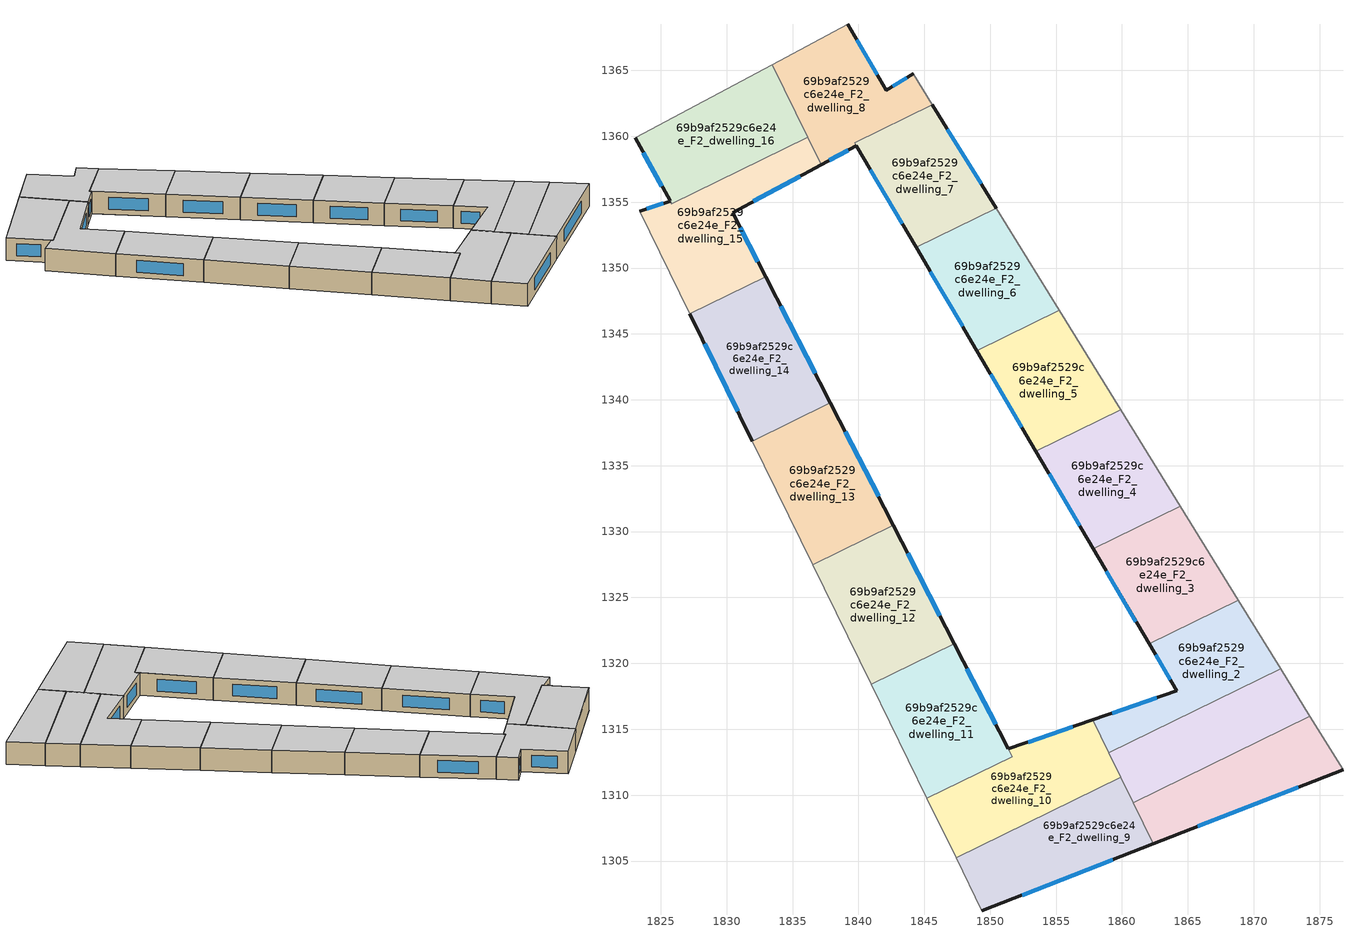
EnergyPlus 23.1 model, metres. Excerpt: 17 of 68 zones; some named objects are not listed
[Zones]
69b9af2529c6e24e_F2_dwelling_0
 floor to 69b9af2529c6e24e_F1_dwelling_0 (EU_floor_Construction): 1874.27,1315.99 1876.77,1311.93 1862.37,1306.3 1860.84,1309.42 z6
 wall outside (EU_wall_Construction): 1862.37,1306.3 1876.77,1311.93 z6:9
 wall adiabatic (EU_wall_Construction): 1876.77,1311.93 1874.27,1315.99 z6:9
 wall to 69b9af2529c6e24e_F2_dwelling_1 (EU_wall_Construction): 1874.27,1315.99 1860.84,1309.42 z6:9
 wall to 69b9af2529c6e24e_F2_dwelling_9 (EU_wall_Construction): 1860.84,1309.42 1862.37,1306.3 z6:9
 window (EU_Window_Construction): 1865.75,1307.63 1873.39,1310.61 z6.7:8.3
 ceiling to 69b9af2529c6e24e_F3_dwelling_0 (EU_floor_Construction): 1876.77,1311.93 1874.27,1315.99 1860.84,1309.42 1862.37,1306.3 z9
69b9af2529c6e24e_F2_dwelling_1
 floor to 69b9af2529c6e24e_F1_dwelling_1 (EU_floor_Construction): 1872.04,1319.6 1874.27,1315.99 1860.84,1309.42 1858.99,1313.21 z6
 wall adiabatic (EU_wall_Construction): 1874.27,1315.99 1872.04,1319.6 z6:9
 wall to 69b9af2529c6e24e_F2_dwelling_2 (EU_wall_Construction): 1872.04,1319.6 1858.99,1313.21 z6:9
 wall to 69b9af2529c6e24e_F2_dwelling_10 (EU_wall_Construction): 1858.99,1313.21 1859.9,1311.34 z6:9
 wall to 69b9af2529c6e24e_F2_dwelling_9 (EU_wall_Construction): 1859.9,1311.34 1860.84,1309.42 z6:9
 ceiling to 69b9af2529c6e24e_F3_dwelling_1 (EU_floor_Construction): 1874.27,1315.99 1872.04,1319.6 1858.99,1313.21 1860.84,1309.42 z9
69b9af2529c6e24e_F2_dwelling_10
 floor to 69b9af2529c6e24e_F1_dwelling_10 (EU_floor_Construction): 1857.77,1315.71 1859.9,1311.34 1847.42,1305.24 1845.2,1309.77 1851.67,1312.93 1851.38,1313.5 z6
 wall outside (EU_wall_Construction): 1857.77,1315.71 1851.38,1313.5 z6:9
 wall adiabatic (EU_wall_Construction): 1845.2,1309.77 1847.42,1305.24 z6:9
 wall to 69b9af2529c6e24e_F2_dwelling_11 (EU_wall_Construction): 1851.38,1313.5 1851.67,1312.93 1845.2,1309.77 z6:9
 wall to 69b9af2529c6e24e_F2_dwelling_9 (EU_wall_Construction): 1847.42,1305.24 1859.9,1311.34 z6:9
 wall to 69b9af2529c6e24e_F2_dwelling_2 (EU_wall_Construction): 1858.99,1313.21 1857.77,1315.71 z6:9
 window (EU_Window_Construction): 1856.27,1315.19 1852.88,1314.02 z6.7:8.3
 ceiling to 69b9af2529c6e24e_F3_dwelling_10 (EU_floor_Construction): 1859.9,1311.34 1857.77,1315.71 1851.38,1313.5 1851.67,1312.93 1845.2,1309.77 1847.42,1305.24 z9
69b9af2529c6e24e_F2_dwelling_11
 floor to 69b9af2529c6e24e_F1_dwelling_11 (EU_floor_Construction): 1847.28,1321.48 1851.67,1312.93 1845.2,1309.77 1840.98,1318.4 z6
 wall outside (EU_wall_Construction): 1851.38,1313.51 1847.28,1321.48 z6:9
 wall adiabatic (EU_wall_Construction): 1840.98,1318.4 1845.2,1309.77 z6:9
 wall to 69b9af2529c6e24e_F2_dwelling_12 (EU_wall_Construction): 1847.28,1321.48 1840.98,1318.4 z6:9
 window (EU_Window_Construction): 1850.41,1315.38 1848.24,1319.61 z6.7:8.3
 ceiling to 69b9af2529c6e24e_F3_dwelling_11 (EU_floor_Construction): 1851.67,1312.93 1847.28,1321.48 1840.98,1318.4 1845.2,1309.77 z9
69b9af2529c6e24e_F2_dwelling_12
 floor to 69b9af2529c6e24e_F1_dwelling_12 (EU_floor_Construction): 1842.65,1330.49 1847.28,1321.48 1840.98,1318.4 1836.53,1327.49 z6
 wall outside (EU_wall_Construction): 1847.28,1321.48 1842.65,1330.49 z6:9
 wall adiabatic (EU_wall_Construction): 1836.53,1327.49 1840.98,1318.4 z6:9
 wall to 69b9af2529c6e24e_F2_dwelling_13 (EU_wall_Construction): 1842.65,1330.49 1836.53,1327.49 z6:9
 window (EU_Window_Construction): 1846.19,1323.59 1843.73,1328.37 z6.7:8.3
 ceiling to 69b9af2529c6e24e_F3_dwelling_12 (EU_floor_Construction): 1847.28,1321.48 1842.65,1330.49 1836.53,1327.49 1840.98,1318.4 z9
69b9af2529c6e24e_F2_dwelling_13
 floor to 69b9af2529c6e24e_F1_dwelling_13 (EU_floor_Construction): 1837.88,1339.77 1842.65,1330.49 1836.53,1327.49 1831.95,1336.87 z6
 wall outside (EU_wall_Construction): 1842.65,1330.49 1837.88,1339.77 z6:9
 wall adiabatic (EU_wall_Construction): 1831.95,1336.87 1836.53,1327.49 z6:9
 wall to 69b9af2529c6e24e_F2_dwelling_14 (EU_wall_Construction): 1837.88,1339.77 1831.95,1336.87 z6:9
 window (EU_Window_Construction): 1841.53,1332.67 1839,1337.59 z6.7:8.3
 ceiling to 69b9af2529c6e24e_F3_dwelling_13 (EU_floor_Construction): 1842.65,1330.49 1837.88,1339.77 1831.95,1336.87 1836.53,1327.49 z9
69b9af2529c6e24e_F2_dwelling_14
 floor to 69b9af2529c6e24e_F1_dwelling_14 (EU_floor_Construction): 1832.95,1349.35 1837.88,1339.77 1831.95,1336.87 1827.21,1346.54 z6
 wall outside (EU_wall_Construction): 1837.88,1339.77 1832.95,1349.35 / 1827.21,1346.54 1831.95,1336.87 z6:9
 wall to 69b9af2529c6e24e_F2_dwelling_15 (EU_wall_Construction): 1832.95,1349.35 1827.21,1346.54 z6:9
 window (EU_Window_Construction): 1836.72,1342.02 1834.11,1347.1 / 1828.32,1344.27 1830.83,1339.14 z6.7:8.3
 ceiling to 69b9af2529c6e24e_F3_dwelling_14 (EU_floor_Construction): 1837.88,1339.77 1832.95,1349.35 1827.21,1346.54 1831.95,1336.87 z9
69b9af2529c6e24e_F2_dwelling_15
 floor to 69b9af2529c6e24e_F1_dwelling_15 (EU_floor_Construction): 1836.14,1359.92 1837.16,1357.84 1830.46,1354.2 1832.95,1349.35 1827.21,1346.54 1823.41,1354.31 1825.72,1355.08 1825.83,1354.87 z6
 wall outside (EU_wall_Construction): 1825.72,1355.08 1823.41,1354.31 / 1832.95,1349.35 1830.46,1354.2 1837.16,1357.84 z6:9
 wall adiabatic (EU_wall_Construction): 1823.41,1354.31 1827.21,1346.54 z6:9
 wall to 69b9af2529c6e24e_F2_dwelling_16 (EU_wall_Construction): 1836.14,1359.92 1825.83,1354.87 1825.72,1355.08 z6:9
 wall to 69b9af2529c6e24e_F2_dwelling_8 (EU_wall_Construction): 1837.16,1357.84 1836.14,1359.92 z6:9
 window (EU_Window_Construction): 1825.18,1354.9 1823.95,1354.49 / 1832.03,1355.05 1835.59,1356.98 / 1832.37,1350.49 1831.04,1353.06 z6.7:8.3
 ceiling to 69b9af2529c6e24e_F3_dwelling_15 (EU_floor_Construction): 1832.95,1349.35 1830.46,1354.2 1837.16,1357.84 1836.14,1359.92 1825.83,1354.87 1825.72,1355.08 1823.41,1354.31 1827.21,1346.54 z9
69b9af2529c6e24e_F2_dwelling_16
 floor to 69b9af2529c6e24e_F1_dwelling_16 (EU_floor_Construction): 1833.45,1365.43 1836.14,1359.92 1825.83,1354.87 1823.05,1359.89 z6
 wall outside (EU_wall_Construction): 1823.05,1359.89 1825.71,1355.09 z6:9
 wall adiabatic (EU_wall_Construction): 1833.45,1365.43 1823.05,1359.89 z6:9
 wall to 69b9af2529c6e24e_F2_dwelling_8 (EU_wall_Construction): 1836.14,1359.92 1833.45,1365.43 z6:9
 window (EU_Window_Construction): 1823.67,1358.76 1825.09,1356.22 z6.7:8.3
 ceiling to 69b9af2529c6e24e_F3_dwelling_16 (EU_floor_Construction): 1836.14,1359.92 1833.45,1365.43 1823.05,1359.89 1825.83,1354.87 z9
69b9af2529c6e24e_F2_dwelling_2
 floor to 69b9af2529c6e24e_F1_dwelling_2 (EU_floor_Construction): 1868.83,1324.79 1872.04,1319.6 1858.99,1313.21 1857.77,1315.71 1864.15,1317.91 1862.06,1321.48 z6
 wall outside (EU_wall_Construction): 1862.06,1321.48 1864.15,1317.91 1857.77,1315.71 z6:9
 wall adiabatic (EU_wall_Construction): 1872.04,1319.6 1868.83,1324.79 z6:9
 wall to 69b9af2529c6e24e_F2_dwelling_3 (EU_wall_Construction): 1868.83,1324.79 1862.06,1321.48 z6:9
 window (EU_Window_Construction): 1862.65,1317.4 1859.27,1316.23 / 1862.55,1320.64 1863.66,1318.75 z6.7:8.3
 ceiling to 69b9af2529c6e24e_F3_dwelling_2 (EU_floor_Construction): 1872.04,1319.6 1868.83,1324.79 1862.06,1321.48 1864.15,1317.91 1857.77,1315.71 1858.99,1313.21 z9
69b9af2529c6e24e_F2_dwelling_3
 floor to 69b9af2529c6e24e_F1_dwelling_3 (EU_floor_Construction): 1864.42,1331.93 1868.83,1324.79 1862.06,1321.48 1857.81,1328.7 z6
 wall outside (EU_wall_Construction): 1857.82,1328.7 1862.06,1321.48 z6:9
 wall adiabatic (EU_wall_Construction): 1868.83,1324.79 1864.42,1331.93 z6:9
 wall to 69b9af2529c6e24e_F2_dwelling_4 (EU_wall_Construction): 1864.42,1331.93 1857.81,1328.7 z6:9
 window (EU_Window_Construction): 1858.81,1327.01 1861.06,1323.17 z6.7:8.3
 ceiling to 69b9af2529c6e24e_F3_dwelling_3 (EU_floor_Construction): 1868.83,1324.79 1864.42,1331.93 1857.81,1328.7 1862.06,1321.48 z9
69b9af2529c6e24e_F2_dwelling_4
 floor to 69b9af2529c6e24e_F1_dwelling_4 (EU_floor_Construction): 1859.89,1339.26 1864.42,1331.93 1857.81,1328.7 1853.46,1336.11 z6
 wall outside (EU_wall_Construction): 1853.46,1336.11 1857.82,1328.7 z6:9
 wall adiabatic (EU_wall_Construction): 1864.42,1331.93 1859.89,1339.26 z6:9
 wall to 69b9af2529c6e24e_F2_dwelling_5 (EU_wall_Construction): 1859.89,1339.26 1853.46,1336.11 z6:9
 window (EU_Window_Construction): 1854.48,1334.37 1856.79,1330.44 z6.7:8.3
 ceiling to 69b9af2529c6e24e_F3_dwelling_4 (EU_floor_Construction): 1864.42,1331.93 1859.89,1339.26 1853.46,1336.11 1857.81,1328.7 z9
69b9af2529c6e24e_F2_dwelling_5
 floor to 69b9af2529c6e24e_F1_dwelling_5 (EU_floor_Construction): 1855.24,1346.79 1859.89,1339.26 1853.46,1336.11 1848.99,1343.73 z6
 wall outside (EU_wall_Construction): 1848.99,1343.73 1853.46,1336.11 z6:9
 wall adiabatic (EU_wall_Construction): 1859.89,1339.26 1855.24,1346.79 z6:9
 wall to 69b9af2529c6e24e_F2_dwelling_6 (EU_wall_Construction): 1855.24,1346.79 1848.99,1343.73 z6:9
 window (EU_Window_Construction): 1850.04,1341.94 1852.41,1337.9 z6.7:8.3
 ceiling to 69b9af2529c6e24e_F3_dwelling_5 (EU_floor_Construction): 1859.89,1339.26 1855.24,1346.79 1848.99,1343.73 1853.46,1336.11 z9
69b9af2529c6e24e_F2_dwelling_6
 floor to 69b9af2529c6e24e_F1_dwelling_6 (EU_floor_Construction): 1850.46,1354.54 1855.24,1346.79 1848.99,1343.73 1844.39,1351.56 z6
 wall outside (EU_wall_Construction): 1844.39,1351.56 1848.99,1343.73 z6:9
 wall adiabatic (EU_wall_Construction): 1855.24,1346.79 1850.46,1354.54 z6:9
 wall to 69b9af2529c6e24e_F2_dwelling_7 (EU_wall_Construction): 1850.46,1354.54 1844.39,1351.56 z6:9
 window (EU_Window_Construction): 1845.47,1349.72 1847.91,1345.57 z6.7:8.3
 ceiling to 69b9af2529c6e24e_F3_dwelling_6 (EU_floor_Construction): 1855.24,1346.79 1850.46,1354.54 1844.39,1351.56 1848.99,1343.73 z9
69b9af2529c6e24e_F2_dwelling_7
 floor to 69b9af2529c6e24e_F1_dwelling_7 (EU_floor_Construction): 1845.61,1362.39 1850.46,1354.54 1844.39,1351.56 1839.72,1359.51 z6
 wall outside (EU_wall_Construction): 1839.85,1359.29 1844.39,1351.56 / 1850.46,1354.54 1845.61,1362.39 z6:9
 wall to 69b9af2529c6e24e_F2_dwelling_8 (EU_wall_Construction): 1845.61,1362.39 1839.72,1359.51 1839.84,1359.29 z6:9
 window (EU_Window_Construction): 1840.91,1357.47 1843.32,1353.38 / 1849.32,1356.38 1846.75,1360.55 z6.7:8.3
 ceiling to 69b9af2529c6e24e_F3_dwelling_7 (EU_floor_Construction): 1850.46,1354.54 1845.61,1362.39 1839.72,1359.51 1844.39,1351.56 z9
69b9af2529c6e24e_F2_dwelling_8
 floor to 69b9af2529c6e24e_F1_dwelling_8 (EU_floor_Construction): 1844.17,1364.72 1845.61,1362.39 1839.72,1359.51 1839.84,1359.29 1837.16,1357.84 1833.45,1365.43 1839.2,1368.49 1842.11,1363.48 z6
 wall outside (EU_wall_Construction): 1844.17,1364.72 1842.11,1363.48 1839.2,1368.49 / 1837.16,1357.84 1839.84,1359.29 z6:9
 wall adiabatic (EU_wall_Construction): 1839.2,1368.49 1833.45,1365.43 / 1845.61,1362.39 1844.17,1364.72 z6:9
 window (EU_Window_Construction): 1841.43,1364.66 1839.88,1367.32 / 1843.69,1364.43 1842.6,1363.77 / 1837.79,1358.18 1839.21,1358.95 z6.7:8.3
 ceiling to 69b9af2529c6e24e_F3_dwelling_8 (EU_floor_Construction): 1845.61,1362.39 1844.17,1364.72 1842.11,1363.48 1839.2,1368.49 1833.45,1365.43 1837.16,1357.84 1839.84,1359.29 1839.72,1359.51 z9
69b9af2529c6e24e_F2_dwelling_9
 floor to 69b9af2529c6e24e_F1_dwelling_9 (EU_floor_Construction): 1859.9,1311.34 1858.99,1313.21 1862.37,1306.3 1849.38,1301.23 1847.42,1305.24 z6
 wall outside (EU_wall_Construction): 1849.38,1301.23 1862.37,1306.3 z6:9
 wall adiabatic (EU_wall_Construction): 1847.42,1305.24 1849.38,1301.23 / 1858.99,1313.21 1859.9,1311.34 1858.99,1313.21 z6:9
 window (EU_Window_Construction): 1852.43,1302.42 1859.32,1305.11 z6.7:8.3
 ceiling to 69b9af2529c6e24e_F3_dwelling_9 (EU_floor_Construction): 1862.37,1306.3 1858.99,1313.21 1859.9,1311.34 1847.42,1305.24 1849.38,1301.23 z9
[Building]
EU S2 Campaign: North Axis=0; Terrain=City; Solar Distribution=FullExterior
[Site:Location]
Budapest.Ferenc.Liszt.Intl.AP: Latitude=47.437; Longitude=19.256; Time Zone=1; Elevation=185
[SizingPeriod:WeatherFileDays]
AnnualSizingPeriod: Begin Month=1; Begin Day of Month=1; End Month=12; End Day of Month=31; Day of Week for Start Day=Monday; Use Weather File Daylight Saving Period=No; Use Weather File Rain and Snow Indicators=No
[MATERIAL]
EU_InternalMass_Material: Roughness=MediumRough; Thickness=0.1; Conductivity=1; Density=1800; Specific Heat=900; Thermal Absorptance=0.9; Solar Absorptance=0.7; Visible Absorptance=0.7
[MATERIAL:NOMASS] Roughness=MediumRough; Thermal Absorptance=0.9; Solar Absorptance=0.7; Visible Absorptance=0.7
Name | Thermal Resistance
EU_wall_NoMass | 0.832559
EU_floor_NoMass | 0.872794
[WINDOWMATERIAL:SIMPLEGLAZINGSYSTEM]
EU_Window_SimpleGlazing: UFactor=2.79869; Solar Heat Gain Coefficient=0.75; Visible Transmittance=0.75
[CONSTRUCTION]
EU_wall_Construction: EU_wall_NoMass
EU_floor_Construction: EU_floor_NoMass
EU_Window_Construction: EU_Window_SimpleGlazing
EU_InternalMass_Construction: EU_InternalMass_Material
[ZONE] Type=1; Multiplier=1; Ceiling Height=autocalculate; Floor Area=autocalculate; Part of Total Floor Area=Yes
Name | Volume
69b9af2529c6e24e_F2_dwelling_0 | 186.569
69b9af2529c6e24e_F2_dwelling_1 | 186.573
69b9af2529c6e24e_F2_dwelling_10 | 214.934
69b9af2529c6e24e_F2_dwelling_11 | 204.89
69b9af2529c6e24e_F2_dwelling_12 | 209.896
69b9af2529c6e24e_F2_dwelling_13 | 209.891
69b9af2529c6e24e_F2_dwelling_14 | 209.91
69b9af2529c6e24e_F2_dwelling_15 | 212.788
69b9af2529c6e24e_F2_dwelling_16 | 207.031
69b9af2529c6e24e_F2_dwelling_2 | 186.585
69b9af2529c6e24e_F2_dwelling_3; 69b9af2529c6e24e_F2_dwelling_5 | 186.586
69b9af2529c6e24e_F2_dwelling_4 | 186.597
69b9af2529c6e24e_F2_dwelling_6 | 186.583
69b9af2529c6e24e_F2_dwelling_7 | 183.635
69b9af2529c6e24e_F2_dwelling_8 | 189.449
69b9af2529c6e24e_F2_dwelling_9 | 209.903
[INTERNALMASS] Construction=EU_InternalMass_Construction
Name | Zone or ZoneList | Surface Area
69b9af2529c6e24e_F2_dwelling_0_EU_InternalMass | 69b9af2529c6e24e_F2_dwelling_0 | 62.1897
69b9af2529c6e24e_F2_dwelling_1_EU_InternalMass | 69b9af2529c6e24e_F2_dwelling_1 | 62.1913
69b9af2529c6e24e_F2_dwelling_2_EU_InternalMass | 69b9af2529c6e24e_F2_dwelling_2 | 62.195
69b9af2529c6e24e_F2_dwelling_3_EU_InternalMass | 69b9af2529c6e24e_F2_dwelling_3 | 62.1951
69b9af2529c6e24e_F2_dwelling_4_EU_InternalMass | 69b9af2529c6e24e_F2_dwelling_4 | 62.1989
69b9af2529c6e24e_F2_dwelling_5_EU_InternalMass | 69b9af2529c6e24e_F2_dwelling_5 | 62.1953
69b9af2529c6e24e_F2_dwelling_6_EU_InternalMass | 69b9af2529c6e24e_F2_dwelling_6 | 62.1947
69b9af2529c6e24e_F2_dwelling_7_EU_InternalMass | 69b9af2529c6e24e_F2_dwelling_7 | 61.2326
69b9af2529c6e24e_F2_dwelling_8_EU_InternalMass | 69b9af2529c6e24e_F2_dwelling_8 | 63.1507
69b9af2529c6e24e_F2_dwelling_9_EU_InternalMass | 69b9af2529c6e24e_F2_dwelling_9 | 69.969
69b9af2529c6e24e_F2_dwelling_10_EU_InternalMass | 69b9af2529c6e24e_F2_dwelling_10 | 71.6427
69b9af2529c6e24e_F2_dwelling_11_EU_InternalMass | 69b9af2529c6e24e_F2_dwelling_11 | 68.2972
69b9af2529c6e24e_F2_dwelling_12_EU_InternalMass | 69b9af2529c6e24e_F2_dwelling_12 | 69.9652
69b9af2529c6e24e_F2_dwelling_13_EU_InternalMass | 69b9af2529c6e24e_F2_dwelling_13 | 69.9636
69b9af2529c6e24e_F2_dwelling_14_EU_InternalMass | 69b9af2529c6e24e_F2_dwelling_14 | 69.97
69b9af2529c6e24e_F2_dwelling_15_EU_InternalMass | 69b9af2529c6e24e_F2_dwelling_15 | 70.9293
69b9af2529c6e24e_F2_dwelling_16_EU_InternalMass | 69b9af2529c6e24e_F2_dwelling_16 | 69.0125
[OTHEREQUIPMENT] Fuel Type=Electricity; Design Level Calculation Method=Watts/Area; Power per Zone Floor Area=1; Fraction Latent=0; Fraction Radiant=0; Fraction Lost=0; Carbon Dioxide Generation Rate=0; EndUse Subcategory=EU_Step8_InternalGains
Name | Zone or ZoneList or Space or SpaceList | Schedule
EU_Step8_InternalGain_69b9af2529c6e24e_F2_dwelling_0_f000 | 69b9af2529c6e24e_F2_dwelling_0 | EU_Step8_GainSchedule_69b9af2529c6e24e_F2_dwelling_0_f000
EU_Step8_InternalGain_69b9af2529c6e24e_F2_dwelling_1_f000 | 69b9af2529c6e24e_F2_dwelling_1 | EU_Step8_GainSchedule_69b9af2529c6e24e_F2_dwelling_1_f000
EU_Step8_InternalGain_69b9af2529c6e24e_F2_dwelling_2_f000 | 69b9af2529c6e24e_F2_dwelling_2 | EU_Step8_GainSchedule_69b9af2529c6e24e_F2_dwelling_2_f000
EU_Step8_InternalGain_69b9af2529c6e24e_F2_dwelling_3_f000 | 69b9af2529c6e24e_F2_dwelling_3 | EU_Step8_GainSchedule_69b9af2529c6e24e_F2_dwelling_3_f000
EU_Step8_InternalGain_69b9af2529c6e24e_F2_dwelling_4_f000 | 69b9af2529c6e24e_F2_dwelling_4 | EU_Step8_GainSchedule_69b9af2529c6e24e_F2_dwelling_4_f000
EU_Step8_InternalGain_69b9af2529c6e24e_F2_dwelling_5_f000 | 69b9af2529c6e24e_F2_dwelling_5 | EU_Step8_GainSchedule_69b9af2529c6e24e_F2_dwelling_5_f000
EU_Step8_InternalGain_69b9af2529c6e24e_F2_dwelling_6_f000 | 69b9af2529c6e24e_F2_dwelling_6 | EU_Step8_GainSchedule_69b9af2529c6e24e_F2_dwelling_6_f000
EU_Step8_InternalGain_69b9af2529c6e24e_F2_dwelling_7_f000 | 69b9af2529c6e24e_F2_dwelling_7 | EU_Step8_GainSchedule_69b9af2529c6e24e_F2_dwelling_7_f000
EU_Step8_InternalGain_69b9af2529c6e24e_F2_dwelling_8_f000 | 69b9af2529c6e24e_F2_dwelling_8 | EU_Step8_GainSchedule_69b9af2529c6e24e_F2_dwelling_8_f000
EU_Step8_InternalGain_69b9af2529c6e24e_F2_dwelling_9_f000 | 69b9af2529c6e24e_F2_dwelling_9 | EU_Step8_GainSchedule_69b9af2529c6e24e_F2_dwelling_9_f000
EU_Step8_InternalGain_69b9af2529c6e24e_F2_dwelling_10_f000 | 69b9af2529c6e24e_F2_dwelling_10 | EU_Step8_GainSchedule_69b9af2529c6e24e_F2_dwelling_10_f000
EU_Step8_InternalGain_69b9af2529c6e24e_F2_dwelling_11_f000 | 69b9af2529c6e24e_F2_dwelling_11 | EU_Step8_GainSchedule_69b9af2529c6e24e_F2_dwelling_11_f000
EU_Step8_InternalGain_69b9af2529c6e24e_F2_dwelling_12_f000 | 69b9af2529c6e24e_F2_dwelling_12 | EU_Step8_GainSchedule_69b9af2529c6e24e_F2_dwelling_12_f000
EU_Step8_InternalGain_69b9af2529c6e24e_F2_dwelling_13_f000 | 69b9af2529c6e24e_F2_dwelling_13 | EU_Step8_GainSchedule_69b9af2529c6e24e_F2_dwelling_13_f000
EU_Step8_InternalGain_69b9af2529c6e24e_F2_dwelling_14_f000 | 69b9af2529c6e24e_F2_dwelling_14 | EU_Step8_GainSchedule_69b9af2529c6e24e_F2_dwelling_14_f000
EU_Step8_InternalGain_69b9af2529c6e24e_F2_dwelling_15_f000 | 69b9af2529c6e24e_F2_dwelling_15 | EU_Step8_GainSchedule_69b9af2529c6e24e_F2_dwelling_15_f000
EU_Step8_InternalGain_69b9af2529c6e24e_F2_dwelling_16_f000 | 69b9af2529c6e24e_F2_dwelling_16 | EU_Step8_GainSchedule_69b9af2529c6e24e_F2_dwelling_16_f000
[ZONEVENTILATION:DESIGNFLOWRATE] Schedule=EU_AlwaysOn; Design Flow Rate Calculation Method=AirChanges/Hour; Air Changes per Hour=0.475469; Ventilation Type=Natural; Fan Pressure Rise=0; Fan Total Efficiency=1; Constant Term Coefficient=1; Temperature Term Coefficient=0; Velocity Term Coefficient=0; Velocity Squared Term Coefficient=0; Minimum Indoor Temperature=-100; Maximum Indoor Temperature=100; Delta Temperature=-100; Minimum Outdoor Temperature=-100; Maximum Outdoor Temperature=100; Maximum Wind Speed=40
Name | Zone or ZoneList or Space or SpaceList
EU_ConstantAir_69b9af2529c6e24e_F2_dwelling_0 | 69b9af2529c6e24e_F2_dwelling_0
EU_ConstantAir_69b9af2529c6e24e_F2_dwelling_1 | 69b9af2529c6e24e_F2_dwelling_1
EU_ConstantAir_69b9af2529c6e24e_F2_dwelling_2 | 69b9af2529c6e24e_F2_dwelling_2
EU_ConstantAir_69b9af2529c6e24e_F2_dwelling_3 | 69b9af2529c6e24e_F2_dwelling_3
EU_ConstantAir_69b9af2529c6e24e_F2_dwelling_4 | 69b9af2529c6e24e_F2_dwelling_4
EU_ConstantAir_69b9af2529c6e24e_F2_dwelling_5 | 69b9af2529c6e24e_F2_dwelling_5
EU_ConstantAir_69b9af2529c6e24e_F2_dwelling_6 | 69b9af2529c6e24e_F2_dwelling_6
EU_ConstantAir_69b9af2529c6e24e_F2_dwelling_7 | 69b9af2529c6e24e_F2_dwelling_7
EU_ConstantAir_69b9af2529c6e24e_F2_dwelling_8 | 69b9af2529c6e24e_F2_dwelling_8
EU_ConstantAir_69b9af2529c6e24e_F2_dwelling_9 | 69b9af2529c6e24e_F2_dwelling_9
EU_ConstantAir_69b9af2529c6e24e_F2_dwelling_10 | 69b9af2529c6e24e_F2_dwelling_10
EU_ConstantAir_69b9af2529c6e24e_F2_dwelling_11 | 69b9af2529c6e24e_F2_dwelling_11
EU_ConstantAir_69b9af2529c6e24e_F2_dwelling_12 | 69b9af2529c6e24e_F2_dwelling_12
EU_ConstantAir_69b9af2529c6e24e_F2_dwelling_13 | 69b9af2529c6e24e_F2_dwelling_13
EU_ConstantAir_69b9af2529c6e24e_F2_dwelling_14 | 69b9af2529c6e24e_F2_dwelling_14
EU_ConstantAir_69b9af2529c6e24e_F2_dwelling_15 | 69b9af2529c6e24e_F2_dwelling_15
EU_ConstantAir_69b9af2529c6e24e_F2_dwelling_16 | 69b9af2529c6e24e_F2_dwelling_16
[HVACTEMPLATE:ZONE:IDEALLOADSAIRSYSTEM] System Availability Schedule=EU_AlwaysOn; Maximum Heating Supply Air Temperature=50; Minimum Cooling Supply Air Temperature=13; Maximum Heating Supply Air Humidity Ratio=0.0156; Minimum Cooling Supply Air Humidity Ratio=0.0077; Heating Limit=NoLimit; Cooling Limit=NoLimit; Heating Availability Schedule=EU_AlwaysOn; Cooling Availability Schedule=EU_CoolingOff; Dehumidification Control Type=ConstantSensibleHeatRatio; Cooling Sensible Heat Ratio=0.7; Dehumidification Setpoint=60; Humidification Control Type=None; Humidification Setpoint=30; Outdoor Air Method=None; Outdoor Air Flow Rate per Person=0.00944; Outdoor Air Flow Rate per Zone Floor Area=0; Outdoor Air Flow Rate per Zone=0; Demand Controlled Ventilation Type=None; Outdoor Air Economizer Type=NoEconomizer; Heat Recovery Type=None; Sensible Heat Recovery Effectiveness=0.7; Latent Heat Recovery Effectiveness=0.65
Name | Template Thermostat
69b9af2529c6e24e_F2_dwelling_0 | EU_HeatOnly_69b9af2529c6e24e_F2_dwelling_0
69b9af2529c6e24e_F2_dwelling_1 | EU_HeatOnly_69b9af2529c6e24e_F2_dwelling_1
69b9af2529c6e24e_F2_dwelling_2 | EU_HeatOnly_69b9af2529c6e24e_F2_dwelling_2
69b9af2529c6e24e_F2_dwelling_3 | EU_HeatOnly_69b9af2529c6e24e_F2_dwelling_3
69b9af2529c6e24e_F2_dwelling_4 | EU_HeatOnly_69b9af2529c6e24e_F2_dwelling_4
69b9af2529c6e24e_F2_dwelling_5 | EU_HeatOnly_69b9af2529c6e24e_F2_dwelling_5
69b9af2529c6e24e_F2_dwelling_6 | EU_HeatOnly_69b9af2529c6e24e_F2_dwelling_6
69b9af2529c6e24e_F2_dwelling_7 | EU_HeatOnly_69b9af2529c6e24e_F2_dwelling_7
69b9af2529c6e24e_F2_dwelling_8 | EU_HeatOnly_69b9af2529c6e24e_F2_dwelling_8
69b9af2529c6e24e_F2_dwelling_9 | EU_HeatOnly_69b9af2529c6e24e_F2_dwelling_9
69b9af2529c6e24e_F2_dwelling_10 | EU_HeatOnly_69b9af2529c6e24e_F2_dwelling_10
69b9af2529c6e24e_F2_dwelling_11 | EU_HeatOnly_69b9af2529c6e24e_F2_dwelling_11
69b9af2529c6e24e_F2_dwelling_12 | EU_HeatOnly_69b9af2529c6e24e_F2_dwelling_12
69b9af2529c6e24e_F2_dwelling_13 | EU_HeatOnly_69b9af2529c6e24e_F2_dwelling_13
69b9af2529c6e24e_F2_dwelling_14 | EU_HeatOnly_69b9af2529c6e24e_F2_dwelling_14
69b9af2529c6e24e_F2_dwelling_15 | EU_HeatOnly_69b9af2529c6e24e_F2_dwelling_15
69b9af2529c6e24e_F2_dwelling_16 | EU_HeatOnly_69b9af2529c6e24e_F2_dwelling_16
[SIZING:ZONE] Zone Cooling Design Supply Air Temperature Input Method=SupplyAirTemperature; Zone Cooling Design Supply Air Temperature=13; Zone Heating Design Supply Air Temperature Input Method=SupplyAirTemperature; Zone Heating Design Supply Air Temperature=50; Zone Cooling Design Supply Air Humidity Ratio=0.008; Zone Heating Design Supply Air Humidity Ratio=0.008; Cooling Design Air Flow Method=DesignDay; Cooling Design Air Flow Rate=0; Cooling Minimum Air Flow per Zone Floor Area=0.000762; Cooling Minimum Air Flow=0; Cooling Minimum Air Flow Fraction=0.2; Heating Design Air Flow Method=DesignDay; Heating Design Air Flow Rate=0; Heating Maximum Air Flow per Zone Floor Area=0.002032; Heating Maximum Air Flow=0.141576; Heating Maximum Air Flow Fraction=0.3; Account for Dedicated Outdoor Air System=No; Dedicated Outdoor Air System Control Strategy=NeutralSupplyAir; Dedicated Outdoor Air Low Setpoint Temperature for Design=autosize; Dedicated Outdoor Air High Setpoint Temperature for Design=autosize; Zone Load Sizing Method=Sensible Load Only No Latent Load; Zone Latent Cooling Design Supply Air Humidity Ratio Input Method=HumidityRatioDifference; Zone Cooling Design Supply Air Humidity Ratio Difference=0.005; Zone Latent Heating Design Supply Air Humidity Ratio Input Method=HumidityRatioDifference; Zone Humidification Design Supply Air Humidity Ratio Difference=0.005
69b9af2529c6e24e_F2_dwelling_0; 69b9af2529c6e24e_F2_dwelling_1; 69b9af2529c6e24e_F2_dwelling_2; 69b9af2529c6e24e_F2_dwelling_3; 69b9af2529c6e24e_F2_dwelling_4; 69b9af2529c6e24e_F2_dwelling_5; 69b9af2529c6e24e_F2_dwelling_6; 69b9af2529c6e24e_F2_dwelling_7; 69b9af2529c6e24e_F2_dwelling_8; 69b9af2529c6e24e_F2_dwelling_9; 69b9af2529c6e24e_F2_dwelling_10; 69b9af2529c6e24e_F2_dwelling_11; 69b9af2529c6e24e_F2_dwelling_12; 69b9af2529c6e24e_F2_dwelling_13; 69b9af2529c6e24e_F2_dwelling_14; 69b9af2529c6e24e_F2_dwelling_15; 69b9af2529c6e24e_F2_dwelling_16
[SCHEDULE:CONSTANT]
Name | Hourly Value
EU_AlwaysOn | 1
EU_CoolingOff | 0
[SCHEDULE:FILE] Column Number=1; Rows to Skip at Top=0; Number of Hours of Data=8760; Column Separator=Comma; Interpolate to Timestep=No; Minutes per Item=60; Adjust Schedule for Daylight Savings=Yes
Name | File
EU_Step8_GainSchedule_69b9af2529c6e24e_F2_dwelling_0_f000 | ../../schedules/69b9af2529c6e24e/69b9af2529c6e24e_F2_dwelling_0_f000_gain.csv
EU_Step8_GainSchedule_69b9af2529c6e24e_F2_dwelling_1_f000 | ../../schedules/69b9af2529c6e24e/69b9af2529c6e24e_F2_dwelling_1_f000_gain.csv
EU_Step8_GainSchedule_69b9af2529c6e24e_F2_dwelling_2_f000 | ../../schedules/69b9af2529c6e24e/69b9af2529c6e24e_F2_dwelling_2_f000_gain.csv
EU_Step8_GainSchedule_69b9af2529c6e24e_F2_dwelling_3_f000 | ../../schedules/69b9af2529c6e24e/69b9af2529c6e24e_F2_dwelling_3_f000_gain.csv
EU_Step8_GainSchedule_69b9af2529c6e24e_F2_dwelling_4_f000 | ../../schedules/69b9af2529c6e24e/69b9af2529c6e24e_F2_dwelling_4_f000_gain.csv
EU_Step8_GainSchedule_69b9af2529c6e24e_F2_dwelling_5_f000 | ../../schedules/69b9af2529c6e24e/69b9af2529c6e24e_F2_dwelling_5_f000_gain.csv
EU_Step8_GainSchedule_69b9af2529c6e24e_F2_dwelling_6_f000 | ../../schedules/69b9af2529c6e24e/69b9af2529c6e24e_F2_dwelling_6_f000_gain.csv
EU_Step8_GainSchedule_69b9af2529c6e24e_F2_dwelling_7_f000 | ../../schedules/69b9af2529c6e24e/69b9af2529c6e24e_F2_dwelling_7_f000_gain.csv
EU_Step8_GainSchedule_69b9af2529c6e24e_F2_dwelling_8_f000 | ../../schedules/69b9af2529c6e24e/69b9af2529c6e24e_F2_dwelling_8_f000_gain.csv
EU_Step8_GainSchedule_69b9af2529c6e24e_F2_dwelling_9_f000 | ../../schedules/69b9af2529c6e24e/69b9af2529c6e24e_F2_dwelling_9_f000_gain.csv
EU_Step8_GainSchedule_69b9af2529c6e24e_F2_dwelling_10_f000 | ../../schedules/69b9af2529c6e24e/69b9af2529c6e24e_F2_dwelling_10_f000_gain.csv
EU_Step8_GainSchedule_69b9af2529c6e24e_F2_dwelling_11_f000 | ../../schedules/69b9af2529c6e24e/69b9af2529c6e24e_F2_dwelling_11_f000_gain.csv
EU_Step8_GainSchedule_69b9af2529c6e24e_F2_dwelling_12_f000 | ../../schedules/69b9af2529c6e24e/69b9af2529c6e24e_F2_dwelling_12_f000_gain.csv
EU_Step8_GainSchedule_69b9af2529c6e24e_F2_dwelling_13_f000 | ../../schedules/69b9af2529c6e24e/69b9af2529c6e24e_F2_dwelling_13_f000_gain.csv
EU_Step8_GainSchedule_69b9af2529c6e24e_F2_dwelling_14_f000 | ../../schedules/69b9af2529c6e24e/69b9af2529c6e24e_F2_dwelling_14_f000_gain.csv
EU_Step8_GainSchedule_69b9af2529c6e24e_F2_dwelling_15_f000 | ../../schedules/69b9af2529c6e24e/69b9af2529c6e24e_F2_dwelling_15_f000_gain.csv
EU_Step8_GainSchedule_69b9af2529c6e24e_F2_dwelling_16_f000 | ../../schedules/69b9af2529c6e24e/69b9af2529c6e24e_F2_dwelling_16_f000_gain.csv
